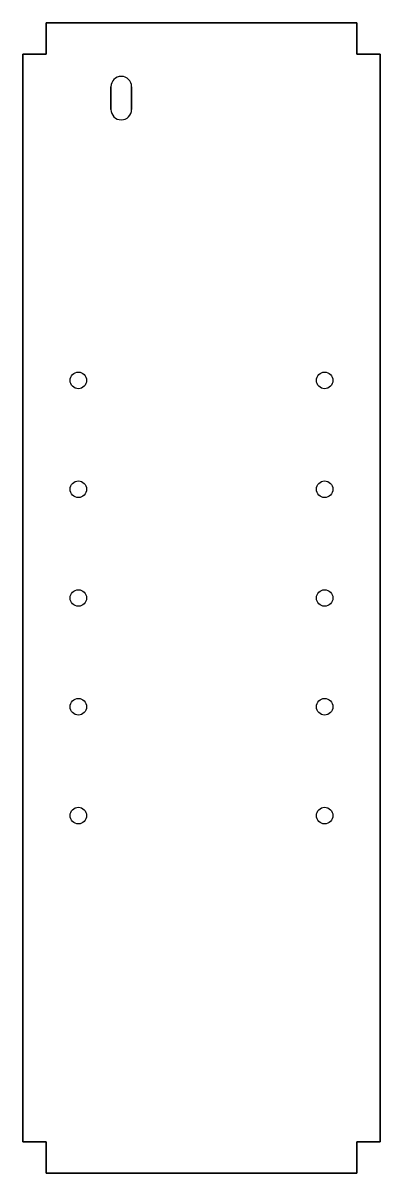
# Model space of a CAD drawing. Extents: x -69 to 0, y 0 to 222.
import ezdxf

# ---------------------------------------------------------------- set-up
doc = ezdxf.new("R2010")
doc.units = 0

msp = doc.modelspace()

# ---------------------------------------------------------------- linework, layer by layer
at = {"layer": 'layer0'}
for points in [[(-64.5, 216, -3), (-64.5, 222, -3)], [(-64.5, 222, -3), (-4.5, 222, -3)], [(-4.5, 222, 0), (-64.5, 222, 0)], [(-64.5, 222, 0), (-64.5, 216, 0)], [(-4.5, 222, -3), (-4.5, 216, -3)], [(-4.5, 216, 0), (-4.5, 222, 0)], [(-69, 6, -3), (-69, 216, -3)], [(-69, 216, -3), (-64.5, 216, -3)], [(-64.5, 216, 0), (-69, 216, 0)], [(-69, 216, 0), (-69, 6, 0)], [(-4.5, 216, -3), (0, 216, -3)], [(0, 216, 0), (-4.5, 216, 0)], [(0, 216, -3), (0, 6, -3)], [(0, 6, 0), (0, 216, 0)], [(-52, 209.7, -3), (-52, 205.3, -3)], [(-52, 205.3, 0), (-52, 209.7, 0)], [(-48, 205.3, -3), (-48, 209.7, -3)], [(-48, 209.7, 0), (-48, 205.3, 0)], [(-64.5, 6, -3), (-69, 6, -3)], [(-69, 6, 0), (-64.5, 6, 0)], [(-64.5, 0, -3), (-64.5, 6, -3)], [(-64.5, 6, 0), (-64.5, 0, 0)], [(0, 6, -3), (-4.5, 6, -3)], [(-4.5, 6, -3), (-4.5, 0, -3)], [(-4.5, 0, 0), (-4.5, 6, 0)], [(-4.5, 6, 0), (0, 6, 0)], [(-4.5, 0, -3), (-64.5, 0, -3)], [(-64.5, 0, 0), (-4.5, 0, 0)]]:
    msp.add_polyline3d(points, dxfattribs=at)
for centre in [(-58.3, 153, -3), (-58.3, 153), (-10.7, 153, -3), (-10.7, 153), (-58.3, 132, -3), (-58.3, 132), (-10.7, 132, -3), (-10.7, 132), (-58.3, 111, -3), (-58.3, 111), (-10.7, 111, -3), (-10.7, 111), (-58.3, 90, -3), (-58.3, 90), (-10.7, 90, -3), (-10.7, 90), (-58.3, 69, -3), (-58.3, 69), (-10.7, 69, -3), (-10.7, 69)]:
    msp.add_circle(centre, 1.6, dxfattribs=at)
for centre, start, end in [((-50, 209.7, -3), 0, 180), ((-50, 209.7, -3), 0, 180), ((-50, 209.7), 0, 180), ((-50, 209.7), 0, 180), ((-50, 205.3, -3), 180, 0), ((-50, 205.3), 180, 0)]:
    msp.add_arc(centre, 2, start, end, dxfattribs=at)

doc.saveas('drawing.dxf')
